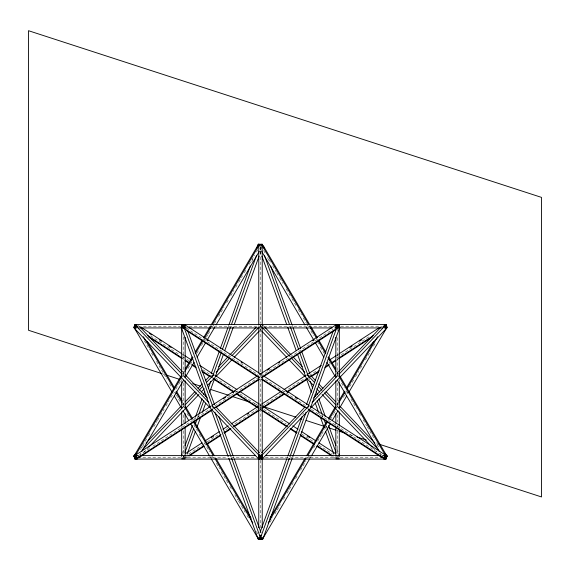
<?xml version="1.0" encoding="UTF-8"?>
<svg xmlns="http://www.w3.org/2000/svg" width="570" height="570" viewBox="0 0 570 570"><rect width="100%" height="100%" fill="white"/><g stroke="black" fill="none" stroke-linecap="round" stroke-linejoin="round"><path stroke-width="0.43" stroke-dasharray="2.85 2.14" d="M262.221 326.51L262.221 325.292M182.357 453.086L183.875 448.911M194.797 418.836L195.403 417.169M228.178 326.952L228.784 325.278M251.847 261.794L253.365 257.619M197.747 417.318L198.353 415.651M198.21 417.169L198.816 415.494M185.678 458.251L186.283 456.577M260.027 253.586L261.544 249.411M287.052 458.116L287.658 456.449M302.834 414.675L303.44 413.008M182.464 373.699L183.811 371.405M209.924 326.981L210.829 325.442M183.084 374.469L183.982 372.937M211 326.981L211.897 325.442M140.277 449.68L144.78 442.021M145.229 441.251L147.929 436.656M148.378 435.893L150.63 432.06M153.786 426.702L156.935 421.337M157.384 420.575L160.085 415.979M160.533 415.209L164.139 409.082M165.941 406.018L169.09 400.66M170.893 397.589L173.594 392.994M175.845 389.168L178.545 384.572M178.994 383.802L181.246 379.976M188 368.484L192.054 361.594M197.006 353.165L198.353 350.871M201.509 345.506L204.21 340.91M204.659 340.14L206.012 337.846M206.461 337.077L207.815 334.782M208.264 334.013L210.515 330.187M212.311 327.123L214.113 324.059M214.562 323.29L215.916 320.995M218.616 316.4L224.017 307.209M226.725 302.613L228.976 298.78M230.772 295.716L233.928 290.351M235.724 287.287L238.431 282.692M238.88 281.929L242.478 275.802M244.281 272.738L246.083 269.674M249.233 264.309L254.633 255.118M256.436 252.054L257.79 249.76M260.006 248.37L260.903 246.839M139.964 454.418L140.861 452.886M260.177 249.902L261.523 247.601M336.891 404.194L337.796 402.662M337.062 405.726L338.416 403.425M269.945 522.298L272.645 517.702M274.897 513.876L276.699 510.813M277.148 510.043L280.298 504.685M283.454 499.32L285.249 496.256M287.052 493.193L288.855 490.129M289.304 489.359L293.807 481.7M295.609 478.636L297.412 475.572M300.561 470.214L305.962 461.023M307.764 457.959L308.662 456.428M313.614 447.999L315.865 444.165M317.668 441.102L321.273 434.974M321.722 434.212L324.423 429.616M324.871 428.847L327.123 425.021M330.279 419.655L333.429 414.297M333.878 413.528L335.231 411.234M343.332 397.44L344.686 395.145M349.638 386.716L353.692 379.827M355.488 376.763L358.644 371.398M360.44 368.334L363.147 363.738M365.399 359.912L370.799 350.721M373.5 346.118L375.751 342.292M309.083 458.102L309.98 456.57M346.902 393.756L347.8 392.224M310.151 458.102L311.049 456.57M141.787 447.507L144.231 444.942M182.136 405.085L183.968 403.154M260.134 326.019L261.352 324.736M143.825 452.388L148.1 447.885M259.977 330.251L261.203 328.961M336.806 373.585L338.031 372.303M335.88 457.646L337.034 456.428M338.68 457.646L339.834 456.428M138.752 455.401L149.924 448.148M152.903 446.21L192.368 420.567M193.109 420.083L210.237 408.954M214.705 406.047L257.889 377.981M260.868 376.043L333.101 329.111M336.891 355.217L338.381 354.248M259.778 406.025L261.267 405.056M337.219 355.701L338.708 354.732M188.62 453.955L201.281 445.726M202.029 445.241L204.26 443.788M207.238 441.857L217.662 435.081M225.855 429.759L228.086 428.305M234.79 423.952L257.127 409.438M260.105 407.5L261.594 406.531M262.342 406.047L281.701 393.464M282.449 392.979L284.679 391.533M288.406 389.111L305.527 377.981M309.254 375.566L317.447 370.236M336.806 357.661L338.295 356.692M341.273 354.754L370.315 335.887M259.692 409.459L261.181 408.491M186.297 457.845L187.794 456.876M260.02 409.944L261.509 408.975M336.713 360.097L338.202 359.129M138.439 326.204L180.22 326.204M189.112 326.204L332.253 326.204M340.76 326.204L382.541 326.204M186.312 327.935L188.349 327.935M142.878 457.339L227.708 457.339M231.249 457.339L255.417 457.339M265.371 457.339L378.102 457.339M162.251 373.728L163.946 374.276M229.126 395.452L230.821 396.007M254.526 403.71L257.063 404.529M325.634 426.809L327.33 427.365M336.642 430.386L338.331 430.934M350.187 434.789L353.571 435.886M186.39 328.142L257.875 374.597M265.321 379.435L306.275 406.047M311.484 409.438L315.21 411.853M315.958 412.338L382.228 455.401M182.599 354.248L184.089 355.217M260.041 404.572L261.53 405.541M182.272 354.732L183.761 355.701M259.713 405.056L261.203 406.025M150.665 335.887L178.959 354.269M182.685 356.692L188.642 360.561M202.792 369.759L211.727 375.566M215.446 377.981L232.574 389.111M235.553 391.049L237.042 392.018M240.02 393.948L259.379 406.531M260.127 407.016L263.105 408.954M263.853 409.438L286.19 423.952M301.829 434.112L313.742 441.857M318.951 445.241L332.353 453.955M259.799 408.491L261.288 409.459M333.186 456.876L334.676 457.845M262.428 324.736L264.259 326.66M337.012 403.154L338.231 404.444M376.749 444.942L379.193 447.507M260.233 325.377L261.459 326.66M259.778 328.961L260.996 330.251M372.88 447.885L376.542 451.739M138.318 325.377L139.543 326.66M183.946 456.428L185.1 457.646M181.146 456.428L182.3 457.646M310.151 325.442L311.049 326.981M337.162 371.405L338.516 373.699M309.083 325.442L309.98 326.981M336.998 372.937L337.896 374.469M263.639 250.522L265.891 254.355M269.047 259.713L270.843 262.777M272.645 265.841L276.251 271.968M276.699 272.738L279.4 277.334M279.849 278.096L282.998 283.461M286.154 288.819L288.406 292.652M288.855 293.415L291.555 298.01M292.004 298.78L296.507 306.439M298.31 309.503L301.459 314.868M303.261 317.932L306.411 323.29M306.867 324.059L308.662 327.123M310.914 330.949L313.614 335.545M317.668 342.442L318.573 343.974M320.368 347.037L323.974 353.165M328.926 361.594L330.728 364.658M341.53 383.04L344.237 387.636M346.033 390.699L348.284 394.526M350.985 399.128L356.392 408.32M359.093 412.915L361.344 416.741M363.147 419.805L366.745 425.933M367.194 426.702L374.853 439.719M376.649 442.783L378.452 445.847M260.077 246.839L261.423 249.133M259.906 248.37L261.252 250.665M380.119 452.886L381.465 455.188M182.564 403.425L183.918 405.726M144.331 340.76L149.732 349.952M151.535 353.015L153.33 356.079M156.486 361.444L166.839 379.057M169.539 383.653L171.791 387.486M174.491 392.082L175.845 394.376M176.294 395.145L178.097 398.209M178.545 398.979L180.348 402.042M187.103 413.528L189.354 417.361M193.857 425.021L197.455 431.148M199.258 434.212L201.509 438.038M204.21 442.634L209.61 451.832M212.311 456.428L213.216 457.959M216.365 463.317L219.514 468.683M221.317 471.746L228.071 483.232M229.874 486.296L231.677 489.359M234.826 494.724L237.975 500.089M238.431 500.852L241.131 505.447M241.58 506.217L245.178 512.345M246.981 515.408L249.233 519.234M256.436 531.489L257.79 533.791M211 456.57L211.897 458.102M209.924 456.57L210.829 458.102M183.077 455.865L183.946 457.339M267.615 257.619L269.126 261.794M292.189 325.278L292.802 326.952M337.105 448.911L338.316 452.252M261.024 246.069L261.63 247.743M308.969 378.06L309.581 379.727M326.268 425.669L326.874 427.343M322.392 415.573L323.005 417.24M322.164 415.494L322.77 417.169M260.041 251.085L261.559 255.26M318.915 413.143L319.521 414.81M233.322 456.449L233.928 458.116M339.3 379.67L339.3 381.437M339.3 426.631L339.3 428.398M338.587 455.608L338.587 457.339M337.568 328.862L337.568 330.636M337.568 337.725L337.568 376.713M337.568 382.912L337.568 405.063M337.568 414.81L337.568 421.9M337.568 425.441L337.568 427.215M337.568 430.756L337.568 457.339M335.837 423.966L335.837 425.74M262.136 324.472L262.136 326.204M260.49 246.938L260.49 323.283M260.49 324.173L260.49 373.001M260.49 373.892L260.49 454.048M260.49 460.261L260.49 527.735M185.058 455.608L185.058 457.339M183.412 336.841L183.412 374.939M183.412 382.912L183.412 405.063M183.412 414.81L183.412 422.783M183.412 430.756L183.412 457.339M181.68 379.67L181.68 382.328M181.68 426.631L181.68 428.398"/><path stroke-width="0.85" d="M181.68 456.157L181.68 429.288M181.68 425.74L181.68 411.853M181.68 408.312L181.68 382.613M181.68 377.297L181.68 324.736L185.143 324.736M185.143 456.157L185.143 426.916M185.143 423.375L185.143 413.628M185.143 408.312L185.143 380.838M185.143 377.297L185.143 337.426M258.759 539.298L258.759 537.474M258.759 458.251L258.759 456.428L262.221 456.428L262.221 458.251L258.759 458.251L258.759 375.644M258.759 245.463L258.759 244.252L258.759 325.035M262.221 539.298L262.221 537.474M262.221 246.069L262.221 244.252L258.224 244.252L256.707 248.427M335.837 456.157L335.837 426.916M335.837 423.375L335.837 413.628M335.837 408.312L335.837 380.838M335.837 377.297L335.837 337.426M339.3 456.157L339.3 429.288M339.3 425.74L339.3 411.853M339.3 408.312L339.3 382.613M339.3 377.297L339.3 324.736L335.837 324.736M181.445 455.594L182.051 453.927M185.086 445.569L192.375 425.519M195.71 416.335L202.079 398.793M203.597 394.611L204.815 391.269M211.185 373.728L219.379 351.177M220.291 348.669L227.879 327.786M229.09 324.444L250.33 265.969M185.001 452.402L193.8 428.177M195.318 424.002L197.135 418.986M198.959 413.977L203.811 400.61M205.328 396.435L205.941 394.761M208.364 388.084L210.793 381.401M212.311 377.219L221.417 352.16M222.329 349.652L230.515 327.102M231.427 324.594L256.614 255.26M187.195 454.076L195.389 431.519M196.907 427.343L200.547 417.318M202.364 412.309L205.706 403.118M209.653 392.26L214.505 378.893M215.111 377.219L223.305 354.668M224.822 350.493L233.322 327.102M234.234 324.594L259.115 256.094M310.108 408.676L262.428 458.814L258.552 458.814L259.621 455.865L211.94 405.726M261.352 458.814L262.428 455.865L261.203 454.582M260.041 532.466L286.746 458.95M287.964 455.608L302.221 416.349M306.475 404.657L333.478 330.308M289.389 458.266L259.956 539.298L258.801 538.08M289.995 456.599L306.083 412.324M307.601 408.149L337.034 327.116L335.303 325.292M292.189 458.266L262.756 539.298L258.224 539.298L228.784 458.266M292.802 456.599L309.795 409.816M310.401 408.149L339.834 327.116L338.103 325.292L336.001 325.292M383.268 458.814L386.068 458.814L387.144 455.865L384.693 453.293M135.439 327.679L136.743 325.47M182.008 327.679L183.739 324.736L185.229 325.698M135.938 457.796L133.836 456.428L181.559 375.231M185.165 369.103L192.368 356.849M195.068 352.253L202.272 339.998M203.625 337.704L209.475 327.743M211.278 324.679L258.552 244.252M133.836 456.428L134.905 456.428L182.179 376.001M184.887 371.405L192.988 357.618M195.239 353.785L202.892 340.767M204.245 338.466L210.551 327.743M212.346 324.679L259.621 244.252L262.428 246.069M138.61 456.72L137.712 458.251L134.905 456.428M141.759 451.355L183.633 380.119M185.884 376.293L193.992 362.499M197.142 357.141L205.699 342.584M207.045 340.29L214.698 327.266M216.051 324.971L259.272 251.434M269.81 518.322L304.929 458.579M306.731 455.516L326.988 421.045M328.341 418.743L335.545 406.488M338.694 401.13L344.551 391.17M346.346 388.106L373.813 341.38M260.974 535.18L259.621 537.474L262.428 539.298L309.702 458.864M268.178 522.918L305.997 458.579M307.8 455.516L327.608 421.807M328.961 419.513L336.165 407.258M338.865 402.662L345.171 391.939M346.973 388.875L377.589 336.785M383.439 326.831L384.337 325.292L387.144 327.116L348.868 392.224M311.505 455.801L330.415 423.631M332.21 420.567L338.067 410.607M339.87 407.543L346.617 396.057M210.579 408.149L181.146 327.116L182.877 325.292L184.979 325.292M181.146 327.116L183.946 327.116L185.678 325.292M137.712 458.814L134.905 458.814L133.836 455.865L136.28 453.293M146.062 443.011L180.911 406.367M185.193 401.871L194.976 391.583M198.032 388.37L202.307 383.874M205.364 380.66L210.259 375.516M218.816 366.517L227.986 356.87M229.817 354.946L256.108 327.301M142.144 450.079L183.711 406.367M184.936 405.085L196.55 392.873M198.994 390.3L202.663 386.446M206.333 382.584L213.672 374.875M216.115 372.303L229.567 358.16M232.011 355.587L258.908 327.301M134.905 458.814L136.13 457.525M138.93 457.525L140.156 456.242M148.713 447.243L198.844 394.533M201.288 391.961L204.345 388.747M207.402 385.534L214.74 377.817M215.966 376.535L231.855 359.82M234.306 357.248L259.371 330.892M259.621 458.814L258.552 455.865L259.778 454.582M261.609 452.651L305.014 407.016M313.578 398.017L335.58 374.875M338.637 371.661L380.824 327.301M309.04 405.726L261.352 455.865L262.428 458.814M312.096 402.513L337.775 375.516M339 374.226L386.068 324.736L387.144 327.679L311.334 407.386M261.716 456.057L260.49 457.339L259.264 456.057M262.179 538.08L261.024 539.298L231.591 458.266M258.552 246.069L261.352 244.252L308.634 324.679M211.071 406.025L134.37 455.865L136.102 458.814L212.802 408.975M212.56 405.056L257.234 376.022M259.471 374.576L336.165 324.736L337.896 327.679L261.203 377.518M223.312 398.765L225.542 397.319M232.988 392.481L235.225 391.027M267.245 370.215L269.475 368.769M278.409 362.962L279.899 361.993M312.666 340.703L314.156 339.734M335.751 325.698L337.24 324.736L338.972 327.679M214.292 408.006L258.965 378.972M139.408 457.361L211.634 410.421M216.108 407.522L259.293 379.456M263.019 377.034L335.245 330.101M185.734 453.449L202.115 442.805M205.093 440.867L219.243 431.675M222.963 429.253L228.178 425.868M231.156 423.93L257.961 406.51M261.687 404.087L281.046 391.512M284.024 389.574L306.361 375.06M307.85 374.091L321.252 365.377M329.446 360.055L336.15 355.701M339.129 353.763L379.335 327.636M211.377 437.482L213.608 436.029M247.116 414.255L248.606 413.286M349.88 347.472L352.11 346.026M359.556 341.188L361.793 339.734M188.207 455.907L203.846 445.747M206.825 443.816L220.975 434.618M223.953 432.68L230.651 428.327M233.629 426.396L258.951 409.944M261.929 408.006L284.266 393.485M287.244 391.554L308.092 378.003M309.581 377.034L319.264 370.742M325.221 366.873L328.947 364.458M331.177 363.005L335.644 360.097M338.623 358.167L373.621 335.424M189.283 455.907L204.174 446.232M207.152 444.294L220.554 435.587M224.274 433.164L230.978 428.811M233.957 426.88L259.272 410.421M262.25 408.491L284.594 393.97M287.572 392.039L307.679 378.972M311.398 376.549L318.844 371.711M324.8 367.842L329.268 364.935M332.246 363.005L335.972 360.582M338.951 358.651L372.459 336.87M339.414 375.231L387.144 456.428L386.068 456.428L383.268 458.251L382.37 456.72M385.042 457.796L387.144 456.428M384.672 324.736L386.068 324.736M337.034 327.116L339.834 327.116M181.68 327.679L185.143 327.679M335.837 327.679L339.3 327.679M136.536 327.935L134.755 327.935L134.755 324.472L386.225 324.472L386.225 327.935L384.444 327.935M138.311 327.935L186.205 327.935M188.877 327.935L332.103 327.935M334.775 327.935L382.67 327.935M138.439 455.608L134.755 455.608L134.755 459.071L386.225 459.071L386.225 455.608L382.541 455.608M140.213 455.608L255.296 455.608M265.677 455.608L380.767 455.608M133.836 455.865L136.636 455.865M258.552 455.865L262.428 455.865M384.337 455.865L387.144 455.865M138.439 457.339L140.22 457.339M258.716 457.339L262.264 457.339M380.76 457.339L382.541 457.339M181.68 458.814L185.143 458.814M335.837 458.814L339.3 458.814M161.403 373.45L28.5 330.265L28.5 30.702L541.5 197.391L541.5 496.947L378.964 444.137M166.483 375.103L179.187 379.228M192.731 383.624L200.348 386.104M210.508 389.403L228.285 395.181M232.517 396.556L250.294 402.334M263.839 406.731L296.008 417.183M300.24 418.558L301.929 419.107M306.161 420.482L323.938 426.26M329.018 427.913L335.794 430.115M339.179 431.212L345.107 433.136M356.955 436.991L366.268 440.011M261.509 374.576L184.808 324.736L183.077 327.679L259.778 377.518M263.739 376.022L308.42 405.056M309.909 406.025L386.61 455.865L384.878 458.814L308.178 408.975M206.825 339.734L208.314 340.703M241.074 361.993L242.571 362.962M285.755 391.027L287.993 392.481M295.438 397.319L297.668 398.765M262.008 378.972L306.689 408.006M186.476 330.586L257.961 377.034M261.687 379.456L304.872 407.522M309.339 410.421L381.572 457.361M141.645 327.636L181.851 353.763M184.83 355.701L191.534 360.055M199.721 365.377L213.13 374.091M214.619 375.06L236.956 389.574M239.934 391.512L259.293 404.087M263.019 406.51L289.824 423.93M292.802 425.868L298.017 429.253M301.737 431.675L315.887 440.867M318.865 442.805L335.245 453.449M149.504 333.443L151.741 334.896M159.187 339.734L161.424 341.188M168.87 346.026L171.1 347.472M307.373 436.029L309.603 437.482M147.359 335.424L182.357 358.167M185.335 360.097L189.803 363.005M192.033 364.458L195.759 366.873M201.716 370.742L211.392 377.034M212.881 378.003L233.736 391.554M236.714 393.485L259.051 408.006M262.029 409.944L287.344 426.396M290.322 428.327L297.027 432.68M300.005 434.618L314.156 443.816M317.134 445.747L332.773 455.907M148.521 336.87L182.029 358.651M185.008 360.582L188.727 363.005M191.705 364.935L196.18 367.842M202.136 371.711L209.582 376.549M213.301 378.972L233.408 392.039M236.386 393.97L258.723 408.491M261.701 410.421L287.024 426.88M290.002 428.811L296.699 433.164M300.426 435.587L313.828 444.294M316.806 446.232L331.697 455.907M258.224 244.252L259.956 246.069M264.872 327.301L291.156 354.946M292.994 356.87L302.164 366.517M310.721 375.516L315.616 380.66M318.673 383.874L322.948 388.37M326.004 391.583L335.787 401.871M340.069 406.367L374.918 443.011M262.072 327.301L289.581 356.229M291.413 358.16L304.865 372.303M307.308 374.875L314.647 382.584M318.317 386.446L321.979 390.3M324.43 392.873L336.043 405.085M337.262 406.367L378.836 450.079M384.85 457.525L386.068 458.814M261.609 330.892L286.674 357.248M289.118 359.82L305.014 376.535M306.24 377.817L313.578 385.534M316.635 388.747L319.692 391.961M322.136 394.533L372.267 447.243M380.824 456.242L382.05 457.525M140.156 327.301L182.336 371.661M185.392 374.875L207.402 398.017M215.966 407.016L259.371 452.651M181.98 374.226L134.905 324.736L133.836 327.679L209.646 407.386M183.205 375.516L208.884 402.513M210.864 408.676L258.552 458.814M384.237 325.47L385.534 327.679M263.326 245.784L309.702 324.679M311.505 327.743L317.355 337.704M318.708 339.998L325.912 352.253M328.612 356.849L335.815 369.103M310.429 327.743L316.735 338.466M318.089 340.767L325.741 353.785M327.992 357.618L336.093 371.405M338.794 376.001L386.068 456.428M261.701 251.434L304.929 324.971M306.275 327.266L313.935 340.29M315.281 342.584L323.838 357.141M326.988 362.499L335.096 376.293M337.347 380.119L379.214 451.355M147.167 341.38L174.627 388.106M176.429 391.17L182.286 401.13M185.435 406.488L192.639 418.743M193.992 421.045L214.249 455.516M216.051 458.579L251.171 518.322M137.541 326.831L136.636 325.292L133.836 327.116L172.104 392.224M143.391 336.785L174.007 388.875M175.809 391.939L182.115 402.662M184.815 407.258L192.019 419.513M193.373 421.807L213.18 455.516M214.983 458.579L252.802 522.918M260.006 535.18L261.352 537.474L258.552 539.298L211.278 458.864M174.356 396.057L181.11 407.543M182.913 410.607L188.763 420.567M190.565 423.631L209.475 455.801M263.361 245.919L264.273 248.427M270.643 265.969L291.89 324.444M293.101 327.786L300.689 348.669M301.601 351.177L309.795 373.728M316.165 391.269L317.376 394.611M318.894 398.793L325.27 416.335M328.605 425.519L335.887 445.569M338.922 453.927L339.535 455.594M264.366 255.26L289.553 324.594M290.458 327.102L298.652 349.652M299.564 352.16L308.669 377.219M310.187 381.401L312.609 388.084M315.039 394.761L315.645 396.435M317.162 400.61L322.022 413.977M323.838 418.986L325.662 424.002M327.18 428.177L335.979 452.402M261.865 256.094L286.746 324.594M287.658 327.102L296.158 350.493M297.675 354.668L305.862 377.219M306.475 378.893L311.327 392.26M315.274 403.118L318.609 412.309M320.433 417.318L324.073 427.343M325.591 431.519L333.785 454.076M187.502 330.308L214.505 404.657M218.752 416.349L233.016 455.608M234.234 458.95L260.939 532.466M183.946 327.116L213.38 408.149M214.897 412.324L230.985 456.599M211.185 409.816L228.178 456.599M385.206 324.472L385.206 327.935M385.206 455.608L385.206 459.071M384.187 455.608L384.187 459.071M339.214 324.472L339.214 327.935M338.587 324.472L338.587 327.073M336.549 324.472L336.549 327.935M335.922 324.472L335.922 327.935M262.221 244.252L262.221 325.035M262.221 326.817L262.221 373.279M262.221 375.644L262.221 458.251M262.221 458.465L262.221 527.713M262.136 459.071L262.136 455.608L258.844 455.608L258.844 459.071M258.759 326.817L258.759 373.279M258.759 458.465L258.759 527.713M185.058 324.472L185.058 327.935M184.431 324.472L184.431 327.935M182.393 324.472L182.393 327.073M181.766 324.472L181.766 327.935M136.793 455.608L136.793 459.071M135.774 324.472L135.774 327.935M135.774 455.608L135.774 459.071"/></g></svg>
